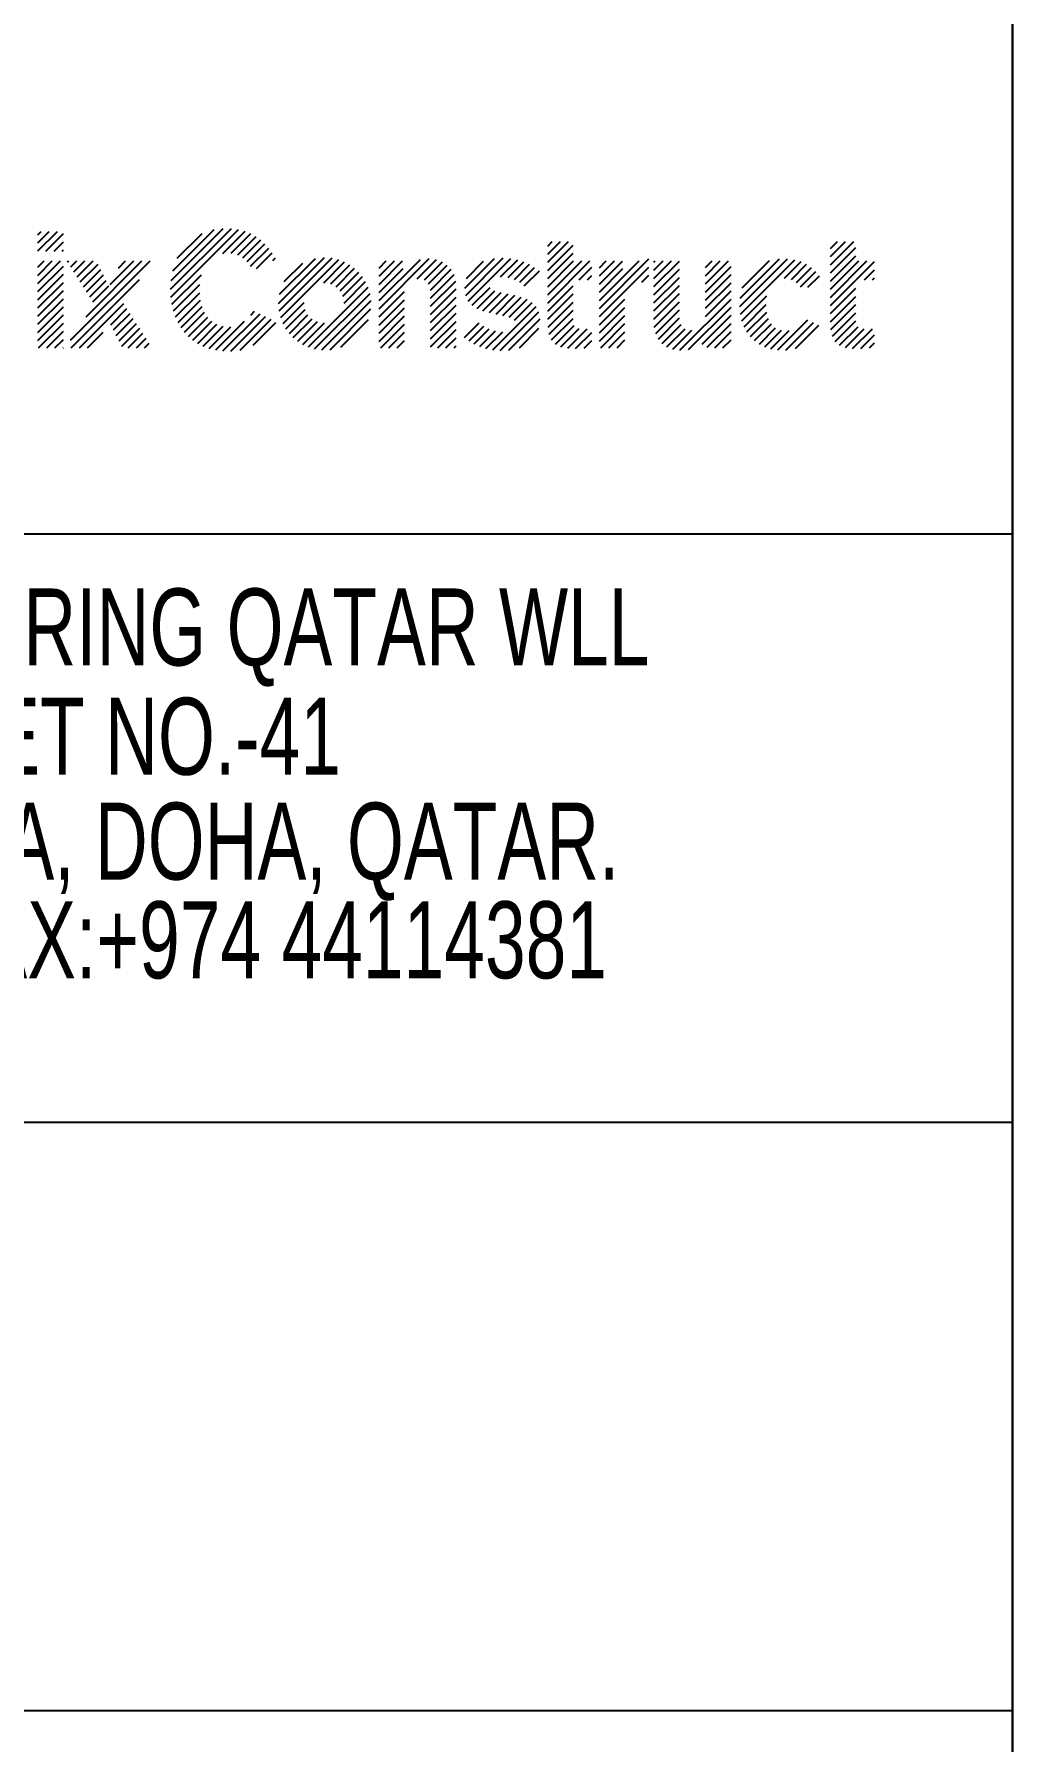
# Model space of a CAD drawing. Header units: millimetres. Extents: x 150000 to 150841, y 150000 to 150594.
# Drawn here: x 150795.01 to 150822.96, y 150052.76 to 150101.55 of the extents above; entities that cross this region are included whole.
import ezdxf

# ---------------------------------------------------------------- set-up
doc = ezdxf.new("R2010")
doc.units = ezdxf.units.MM
doc.linetypes.add('XKITLINE00', pattern=[0])
doc.styles.add('@ARIAL_UNICODE_MS', font='arial.ttf')

msp = doc.modelspace()

# ---------------------------------------------------------------- linework, layer by layer
at = {"color": 7, "linetype": 'XKITLINE00'}
for p, q in [((150822.944, 150574.605), (150822.945, 150019.674)), ((150822.962, 150019.642), (150822.962, 150574.58)), ((150822.962, 150087.261), (150703.906, 150087.261)), ((150822.962, 150070.455), (150703.906, 150070.455)), ((150822.962, 150053.65), (150703.906, 150053.65))]:
    msp.add_line(p, q, dxfattribs=at)
at = {"color": 5, "linetype": 'XKITLINE00'}
for p, q in [((150795.119, 150095.819), (150795.21, 150095.91)), ((150795.119, 150095.586), (150795.443, 150095.91)), ((150795.119, 150095.354), (150795.675, 150095.91)), ((150795.348, 150095.351), (150795.848, 150095.85)), ((150798.91, 150094.26), (150800.646, 150095.996)), ((150798.919, 150094.037), (150800.853, 150095.97)), ((150798.924, 150094.507), (150800.414, 150095.997)), ((150798.974, 150094.789), (150800.15, 150095.965)), ((150799.1, 150095.148), (150799.81, 150095.857)), ((150800.4, 150095.285), (150801.037, 150095.922)), ((150800.642, 150095.294), (150801.203, 150095.855)), ((150800.826, 150095.245), (150801.351, 150095.771)), ((150800.975, 150095.162), (150801.485, 150095.672)), ((150795.581, 150095.351), (150795.848, 150095.618)), ((150795.813, 150095.351), (150795.848, 150095.385)), ((150801.098, 150095.052), (150801.605, 150095.559)), ((150801.195, 150094.917), (150801.714, 150095.435)), ((150801.361, 150094.85), (150801.812, 150095.301)), ((150801.829, 150095.085), (150801.901, 150095.157)), ((150801.994, 150093.855), (150803.309, 150095.169)), ((150809.682, 150095.494), (150809.811, 150095.623)), ((150809.682, 150095.029), (150810.277, 150095.623)), ((150809.682, 150095.262), (150810.044, 150095.623)), ((150809.682, 150094.796), (150810.407, 150095.521)), ((150809.682, 150094.564), (150810.407, 150095.288)), ((150817.754, 150095.424), (150817.954, 150095.623)), ((150817.754, 150095.191), (150818.186, 150095.623)), ((150817.754, 150094.958), (150818.419, 150095.623)), ((150817.754, 150094.726), (150818.479, 150095.45)), ((150817.754, 150094.493), (150818.479, 150095.218)), ((150795.119, 150094.889), (150795.298, 150095.068)), ((150795.119, 150094.656), (150795.531, 150095.068)), ((150795.119, 150094.424), (150795.764, 150095.068)), ((150795.119, 150094.191), (150795.848, 150094.92)), ((150795.119, 150093.958), (150795.848, 150094.687)), ((150795.966, 150095.038), (150795.996, 150095.068)), ((150796.055, 150092.802), (150798.323, 150095.068)), ((150796.056, 150094.896), (150796.229, 150095.068)), ((150796.147, 150094.754), (150796.462, 150095.068)), ((150796.237, 150094.612), (150796.694, 150095.068)), ((150796.328, 150094.47), (150796.837, 150094.979)), ((150796.419, 150094.328), (150796.914, 150094.823)), ((150796.496, 150093.474), (150798.09, 150095.068)), ((150796.509, 150094.186), (150796.991, 150094.668)), ((150797.187, 150094.399), (150797.857, 150095.068)), ((150797.42, 150094.864), (150797.625, 150095.068)), ((150798.947, 150093.832), (150799.789, 150094.674)), ((150802.01, 150093.639), (150803.525, 150095.153)), ((150802.021, 150094.115), (150803.049, 150095.142)), ((150802.055, 150093.45), (150803.713, 150095.108)), ((150802.157, 150094.482), (150802.681, 150095.006)), ((150803.281, 150094.443), (150803.88, 150095.043)), ((150803.481, 150094.411), (150804.03, 150094.96)), ((150803.633, 150094.33), (150804.164, 150094.862)), ((150803.749, 150094.214), (150804.284, 150094.749)), ((150804.866, 150093.702), (150806.298, 150095.134)), ((150804.866, 150093.935), (150806.044, 150095.112)), ((150804.866, 150094.865), (150805.069, 150095.068)), ((150804.866, 150094.633), (150805.302, 150095.068)), ((150804.866, 150094.4), (150805.534, 150095.068)), ((150804.866, 150094.168), (150805.552, 150094.854)), ((150805.951, 150094.555), (150806.503, 150095.107)), ((150806.156, 150094.527), (150806.673, 150095.044)), ((150806.279, 150094.417), (150806.812, 150094.951)), ((150806.329, 150094.235), (150806.923, 150094.829)), ((150806.333, 150094.007), (150807.004, 150094.677)), ((150807.312, 150094.288), (150808.164, 150095.139)), ((150807.337, 150094.08), (150808.41, 150095.153)), ((150807.358, 150094.566), (150807.85, 150095.058)), ((150807.411, 150093.921), (150808.627, 150095.137)), ((150808.334, 150094.611), (150808.822, 150095.099)), ((150808.55, 150094.595), (150808.999, 150095.043)), ((150808.729, 150094.541), (150809.16, 150094.972)), ((150808.882, 150094.461), (150809.306, 150094.886)), ((150809.011, 150094.358), (150809.44, 150094.787)), ((150809.682, 150094.331), (150810.42, 150095.068)), ((150809.682, 150093.866), (150810.885, 150095.068)), ((150809.682, 150094.099), (150810.652, 150095.068)), ((150810.581, 150094.532), (150810.939, 150094.89)), ((150811.155, 150093.71), (150812.57, 150095.125)), ((150811.155, 150093.943), (150812.287, 150095.075)), ((150811.155, 150094.873), (150811.35, 150095.068)), ((150811.155, 150094.641), (150811.583, 150095.068)), ((150811.155, 150094.408), (150811.814, 150095.067)), ((150811.155, 150093.478), (150812.571, 150094.894)), ((150811.155, 150094.175), (150811.828, 150094.849)), ((150812.712, 150095.035), (150812.746, 150095.068)), ((150812.712, 150094.802), (150812.979, 150095.068)), ((150812.712, 150094.569), (150813.211, 150095.068)), ((150812.712, 150094.337), (150813.441, 150095.066)), ((150812.712, 150094.104), (150813.441, 150094.833)), ((150814.185, 150094.879), (150814.374, 150095.068)), ((150814.185, 150094.646), (150814.607, 150095.068)), ((150814.185, 150094.414), (150814.84, 150095.068)), ((150814.185, 150094.181), (150814.914, 150094.91)), ((150814.185, 150093.949), (150814.914, 150094.678)), ((150815.164, 150093.765), (150816.529, 150095.129)), ((150815.172, 150094.005), (150816.298, 150095.131)), ((150815.183, 150093.551), (150816.733, 150095.101)), ((150815.231, 150094.297), (150816.015, 150095.081)), ((150816.438, 150094.573), (150816.914, 150095.049)), ((150816.64, 150094.543), (150817.073, 150094.975)), ((150816.785, 150094.455), (150817.213, 150094.883)), ((150816.894, 150094.332), (150817.334, 150094.771)), ((150817.754, 150094.261), (150818.562, 150095.068)), ((150817.754, 150094.028), (150818.794, 150095.068)), ((150818.491, 150094.532), (150819.01, 150095.052)), ((150818.723, 150094.532), (150819.01, 150094.819)), ((150795.119, 150093.726), (150795.848, 150094.455)), ((150795.119, 150093.493), (150795.848, 150094.222)), ((150796.071, 150092.585), (150798.021, 150094.535)), ((150796.6, 150094.044), (150797.068, 150094.512)), ((150796.69, 150093.902), (150797.145, 150094.356)), ((150798.991, 150093.644), (150799.744, 150094.396)), ((150802.844, 150092.612), (150804.552, 150094.319)), ((150803.83, 150094.062), (150804.389, 150094.621)), ((150803.862, 150093.862), (150804.479, 150094.478)), ((150804.866, 150093.47), (150805.59, 150094.194)), ((150806.333, 150093.774), (150807.052, 150094.493)), ((150806.333, 150093.542), (150807.063, 150094.271)), ((150807.523, 150093.801), (150808.032, 150094.31)), ((150807.666, 150093.711), (150808.172, 150094.217)), ((150809.682, 150093.634), (150810.407, 150094.358)), ((150810.814, 150094.532), (150810.939, 150094.657)), ((150812.368, 150094.458), (150812.571, 150094.661)), ((150812.712, 150093.872), (150813.441, 150094.6)), ((150812.712, 150093.639), (150813.441, 150094.368)), ((150814.185, 150093.716), (150814.914, 150094.445)), ((150814.185, 150093.484), (150814.914, 150094.212)), ((150817.111, 150094.316), (150817.438, 150094.643)), ((150817.754, 150093.796), (150818.479, 150094.52)), ((150817.754, 150093.563), (150818.479, 150094.288)), ((150818.956, 150094.532), (150819.01, 150094.587)), ((150795.119, 150093.261), (150795.848, 150093.99)), ((150795.119, 150093.028), (150795.848, 150093.757)), ((150796.304, 150092.585), (150797.569, 150093.85)), ((150797.2, 150093.248), (150797.661, 150093.709)), ((150799.05, 150093.47), (150799.74, 150094.16)), ((150799.124, 150093.311), (150799.763, 150093.95)), ((150799.21, 150093.165), (150799.81, 150093.764)), ((150802.12, 150093.283), (150802.72, 150093.883)), ((150803.023, 150092.558), (150804.606, 150094.14)), ((150803.225, 150092.528), (150804.636, 150093.938)), ((150803.463, 150092.533), (150804.631, 150093.7)), ((150804.866, 150093.237), (150805.59, 150093.961)), ((150804.866, 150093.005), (150805.59, 150093.729)), ((150806.333, 150093.309), (150807.063, 150094.038)), ((150806.333, 150093.077), (150807.063, 150093.806)), ((150807.831, 150093.643), (150808.353, 150094.166)), ((150808.013, 150093.592), (150808.547, 150094.127)), ((150808.11, 150092.527), (150809.351, 150093.768)), ((150808.205, 150093.552), (150808.74, 150094.087)), ((150808.399, 150093.513), (150808.923, 150094.037)), ((150808.582, 150093.464), (150809.09, 150093.972)), ((150808.729, 150093.378), (150809.235, 150093.884)), ((150809.682, 150093.401), (150810.407, 150094.125)), ((150809.688, 150093.175), (150810.407, 150093.893)), ((150811.155, 150093.245), (150811.886, 150093.976)), ((150811.155, 150093.013), (150811.884, 150093.742)), ((150812.712, 150093.407), (150813.441, 150094.135)), ((150812.719, 150093.181), (150813.441, 150093.903)), ((150813.454, 150092.521), (150814.914, 150093.98)), ((150813.701, 150092.534), (150814.914, 150093.747)), ((150815.225, 150093.361), (150815.94, 150094.076)), ((150815.287, 150093.19), (150815.92, 150093.823)), ((150817.754, 150093.331), (150818.479, 150094.055)), ((150817.766, 150093.11), (150818.479, 150093.823)), ((150795.119, 150092.796), (150795.848, 150093.525)), ((150795.141, 150092.585), (150795.848, 150093.292)), ((150797.28, 150093.096), (150797.752, 150093.568)), ((150797.359, 150092.943), (150797.844, 150093.427)), ((150797.439, 150092.79), (150797.935, 150093.286)), ((150799.31, 150093.032), (150799.879, 150093.601)), ((150799.423, 150092.912), (150799.971, 150093.46)), ((150799.549, 150092.806), (150800.088, 150093.345)), ((150799.689, 150092.713), (150800.233, 150093.258)), ((150799.843, 150092.635), (150800.411, 150093.203)), ((150800.2, 150092.526), (150801.018, 150093.344)), ((150800.405, 150092.499), (150801.466, 150093.56)), ((150800.63, 150092.492), (150801.624, 150093.485)), ((150800.895, 150092.524), (150801.781, 150093.409)), ((150801.197, 150093.524), (150801.309, 150093.635)), ((150801.264, 150092.66), (150801.916, 150093.312)), ((150802.203, 150093.133), (150802.752, 150093.683)), ((150802.301, 150092.999), (150802.833, 150093.531)), ((150802.414, 150092.88), (150802.949, 150093.415)), ((150802.542, 150092.775), (150803.101, 150093.334)), ((150802.685, 150092.685), (150803.301, 150093.301)), ((150803.767, 150092.604), (150804.56, 150093.397)), ((150804.866, 150092.772), (150805.59, 150093.496)), ((150804.911, 150092.585), (150805.59, 150093.263)), ((150806.333, 150092.844), (150807.063, 150093.573)), ((150806.333, 150092.611), (150807.063, 150093.341)), ((150807.303, 150092.884), (150807.725, 150093.305)), ((150807.438, 150092.786), (150807.858, 150093.205)), ((150808.326, 150092.51), (150809.43, 150093.614)), ((150808.57, 150092.521), (150809.462, 150093.413)), ((150809.721, 150092.975), (150810.407, 150093.66)), ((150809.791, 150092.812), (150810.407, 150093.428)), ((150809.903, 150092.691), (150810.439, 150093.227)), ((150811.155, 150092.78), (150811.884, 150093.509)), ((150811.192, 150092.585), (150811.884, 150093.277)), ((150812.763, 150092.992), (150813.441, 150093.67)), ((150812.841, 150092.838), (150813.444, 150093.44)), ((150812.948, 150092.713), (150813.487, 150093.251)), ((150814.093, 150092.695), (150814.914, 150093.515)), ((150814.235, 150092.604), (150814.914, 150093.282)), ((150815.369, 150093.039), (150815.937, 150093.608)), ((150815.468, 150092.906), (150815.987, 150093.425)), ((150815.586, 150092.792), (150816.069, 150093.275)), ((150816.253, 150092.528), (150817.112, 150093.386)), ((150816.478, 150092.521), (150817.266, 150093.308)), ((150816.755, 150092.564), (150817.421, 150093.23)), ((150817.809, 150092.921), (150818.479, 150093.59)), ((150817.892, 150092.771), (150818.48, 150093.359)), ((150795.373, 150092.585), (150795.848, 150093.059)), ((150795.606, 150092.585), (150795.848, 150092.827)), ((150796.537, 150092.585), (150796.983, 150093.031)), ((150797.519, 150092.637), (150798.026, 150093.144)), ((150797.7, 150092.585), (150798.118, 150093.003)), ((150797.932, 150092.585), (150798.209, 150092.862)), ((150798.165, 150092.585), (150798.3, 150092.721)), ((150800.013, 150092.572), (150800.63, 150093.189)), ((150805.144, 150092.585), (150805.59, 150093.031)), ((150805.377, 150092.585), (150805.59, 150092.798)), ((150806.54, 150092.585), (150807.063, 150093.108)), ((150806.772, 150092.585), (150807.063, 150092.875)), ((150807.583, 150092.698), (150808.01, 150093.125)), ((150807.741, 150092.623), (150808.187, 150093.069)), ((150807.916, 150092.565), (150808.397, 150093.046)), ((150808.87, 150092.59), (150809.43, 150093.149)), ((150810.056, 150092.612), (150810.581, 150093.137)), ((150810.25, 150092.573), (150810.808, 150093.131)), ((150810.477, 150092.568), (150810.939, 150093.029)), ((150810.721, 150092.579), (150810.939, 150092.797)), ((150811.425, 150092.585), (150811.884, 150093.044)), ((150811.658, 150092.585), (150811.884, 150092.812)), ((150813.085, 150092.617), (150813.6, 150093.132)), ((150813.252, 150092.552), (150813.794, 150093.093)), ((150814.449, 150092.585), (150814.914, 150093.05)), ((150814.682, 150092.585), (150814.914, 150092.817)), ((150815.723, 150092.695), (150816.189, 150093.161)), ((150815.878, 150092.618), (150816.353, 150093.093)), ((150816.054, 150092.561), (150816.577, 150093.085)), ((150818.016, 150092.663), (150818.541, 150093.187)), ((150818.183, 150092.596), (150818.717, 150093.131)), ((150818.387, 150092.568), (150818.952, 150093.133)), ((150818.622, 150092.57), (150819.01, 150092.959)), ((150818.867, 150092.583), (150819.01, 150092.726)), ((150795.839, 150092.585), (150795.848, 150092.594)), ((150807.005, 150092.585), (150807.063, 150092.643))]:
    msp.add_line(p, q, dxfattribs=at)

# ---------------------------------------------------------------- texts
at = {"color": 7, "style": '@ARIAL_UNICODE_MS', "width": 0.68}
for s, p in [('EVERSENDAI ENGINEERING QATAR WLL', (150771.248, 150083.511)), ('P.O.BOX. 35283, STREET NO.-41', (150771.489, 150080.39)), ('NEW INDUSTRIAL AREA, DOHA, QATAR.', (150771.436, 150077.394)), ('TEL:+974 44114378   FAX:+974 44114381', (150771.405, 150074.574))]:
    msp.add_text(s, height=2.2, dxfattribs=at).set_placement(p)

doc.saveas('drawing.dxf')
